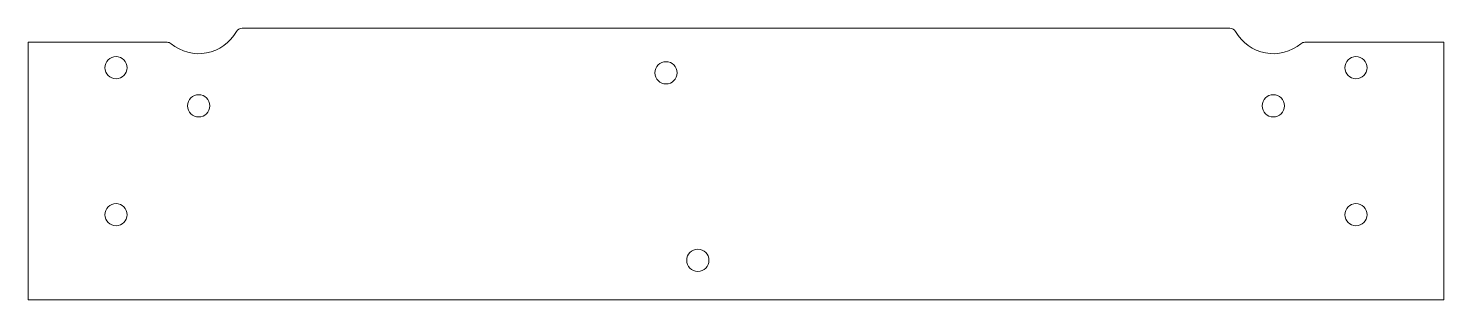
# Model space of a CAD drawing. Header units: millimetres. Extents: x -238 to -15, y -26 to 16.
import ezdxf

# ---------------------------------------------------------------- set-up
doc = ezdxf.new("R2010")
doc.units = ezdxf.units.MM

msp = doc.modelspace()

# ---------------------------------------------------------------- linework, layer by layer
at = {"color": 7, "linetype": 'Continuous', "lineweight": 15}
for p, q in [((-48.81, 16.45), (-204.19, 16.45)), ((-237.8, 14.25), (-237.8, -26.25)), ((-215.98, 14.25), (-237.8, 14.25)), ((-15.2, 14.25), (-37.02, 14.25)), ((-15.2, -26.25), (-15.2, 14.25)), ((-237.8, -26.25), (-15.2, -26.25))]:
    msp.add_line(p, q, dxfattribs=at)
for centre in [(-224, 10.25), (-137.5, 9.45), (-29, 10.25), (-211, 4.25), (-42, 4.25), (-224, -12.88), (-29, -12.88), (-132.5, -20.05)]:
    msp.add_circle(centre, 1.75, dxfattribs=at)
for centre, radius, start, end in [((-211, 19.25), 6.8, 230.2849, 330.8446), ((-204.19, 15.45), 1, 90, 150.8446), ((-48.81, 15.45), 1, 29.1554, 90), ((-42, 19.25), 6.8, 209.1554, 309.7151), ((-215.98, 13.25), 1, 50.2849, 90), ((-37.02, 13.25), 1, 90, 129.7151)]:
    msp.add_arc(centre, radius, start, end, dxfattribs=at)

doc.saveas('drawing.dxf')
